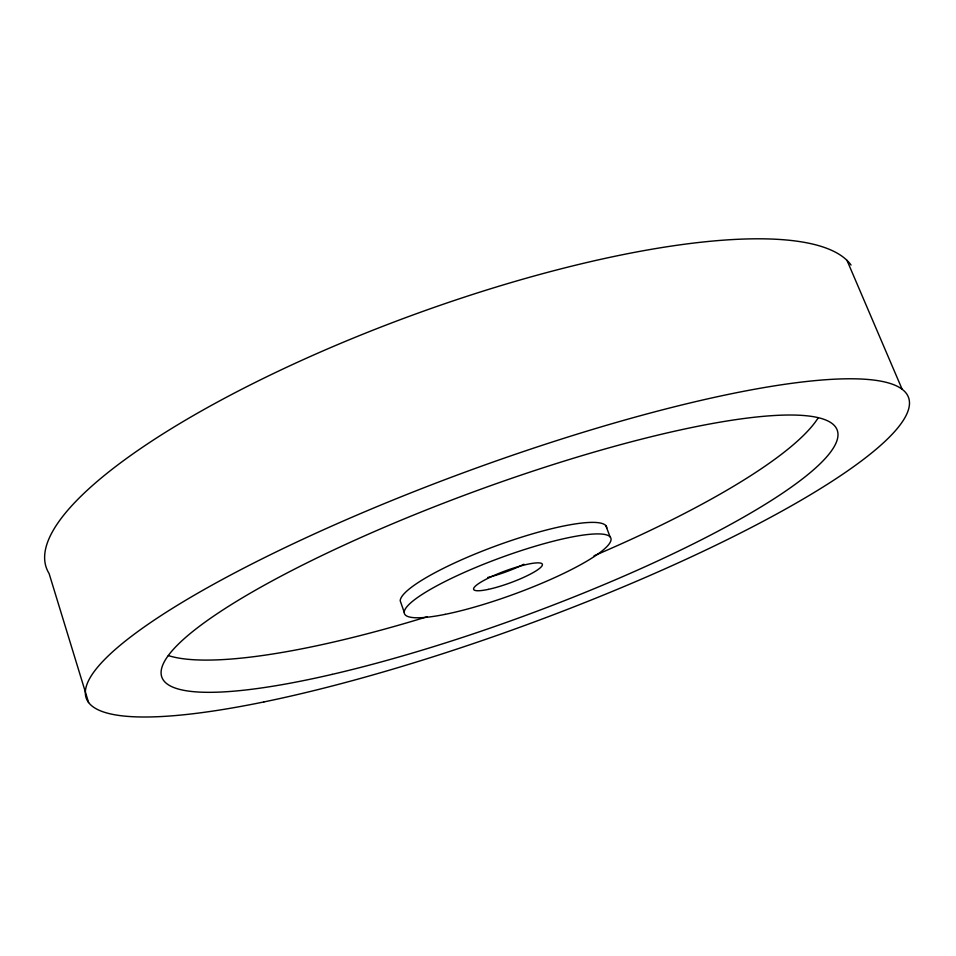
<?xml version="1.0" encoding="UTF-8"?>
<svg xmlns="http://www.w3.org/2000/svg" width="956" height="956" viewBox="0 0 956 956"><rect width="100%" height="100%" fill="white"/><g stroke="black" fill="none" stroke-linecap="round" stroke-linejoin="round"><path stroke-width="1.43" d="M846.992 260.367L902.129 389.247M605.793 525.573L610.095 536.866M404.209 612.21L400.205 600.81A109.737 20.1 -20.1 0 1 503.358 543.247A109.737 20.1 -20.1 0 1 606.785 528.023M88.597 702.541L49.103 573.528A430.427 111.744 -20.1 0 1 386.845 324.765A430.427 111.744 -20.1 0 1 851.043 265.051M818.24 417.748A357.95 73.708 -20.1 0 1 594.046 555.771M427.236 616.728A357.95 73.708 -20.1 0 1 168.34 655.577M523.936 564.231A36.519 6.68 -20.1 0 1 487.68 577.508M263.868 701.943A437.776 82.252 -20.1 0 0 908.2 410.435A437.776 82.252 -20.1 0 0 320.14 531.297A437.776 82.252 -20.1 0 0 263.868 701.943M332.138 674.374A359.587 66.98 -20.1 0 0 837.982 434.215A359.587 66.98 -20.1 0 0 328.434 552.437A359.587 66.98 -20.1 0 0 332.138 674.374M488.277 589.386A36.579 6.453 -20.1 0 0 542.279 565.295A36.579 6.453 -20.1 0 0 493.392 575.751A36.579 6.453 -20.1 0 0 488.277 589.386M445.161 614.35A109.904 19.419 -20.1 0 0 610.251 542.195A109.904 19.419 -20.1 0 0 467.484 571.007A109.904 19.419 -20.1 0 0 445.161 614.35"/></g></svg>
